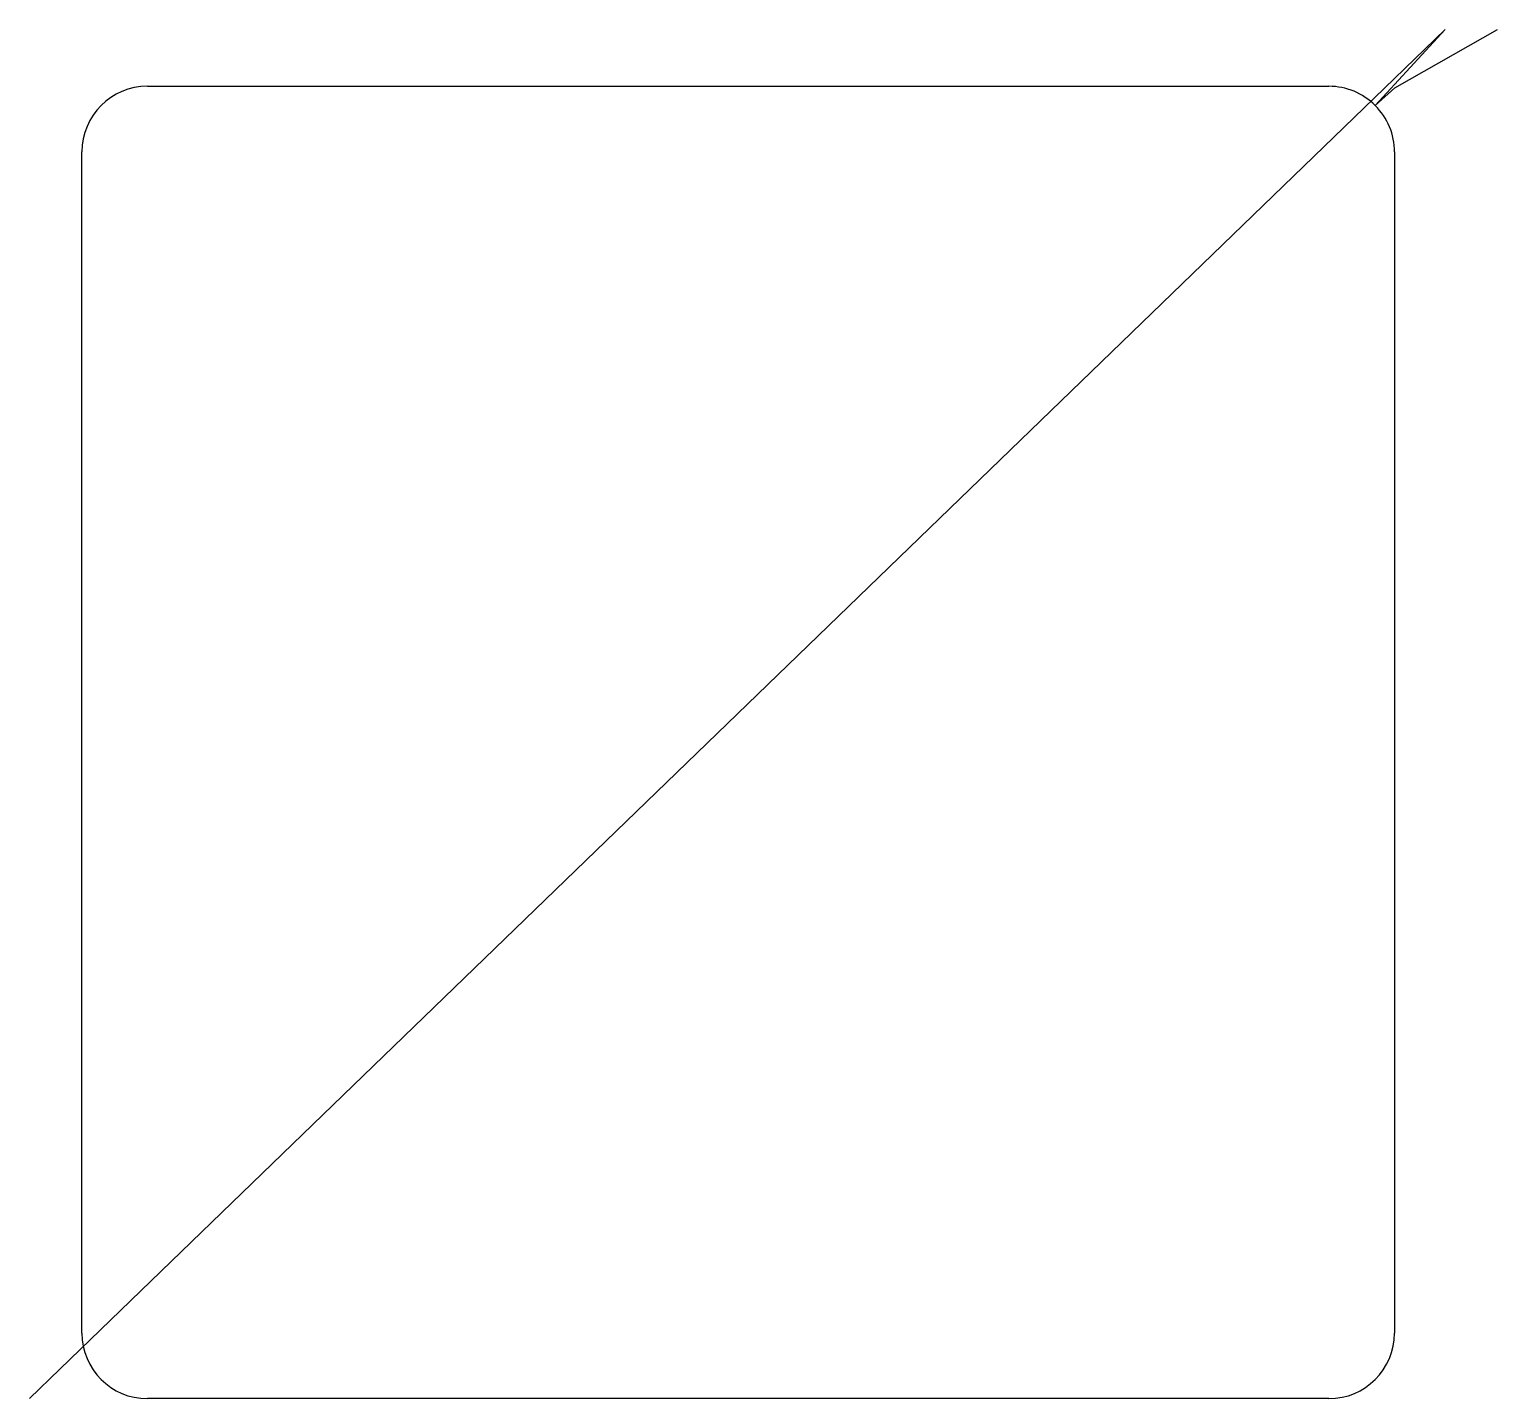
# Model space of a CAD drawing. Header units: inches. Extents: x 0.9 to 3.7, y 1 to 3.61.
import ezdxf

# ---------------------------------------------------------------- set-up
doc = ezdxf.new("R2010")
doc.units = ezdxf.units.IN
doc.layers.get('0').update_dxf_attribs({"linetype": 'CONTINUOUS'})
doc.layers.add('3', color=7, linetype='CONTINUOUS')
doc.layers.add('9', color=7, linetype='CONTINUOUS')

msp = doc.modelspace()

# ---------------------------------------------------------------- linework, layer by layer
at = {"color": 0, "linetype": 'CONTINUOUS'}
for p, q in [((0.9, 1), (3.5964, 3.6085)), ((3.5003, 3.4972), (3.6964, 3.6085))]:
    msp.add_line(p, q, dxfattribs=at)
at = {"layer": '3', "color": 3, "linetype": 'CONTINUOUS'}
for p, q in [((1.125, 3.5), (3.375, 3.5)), ((1, 1.125), (1, 3.375)), ((3.5, 3.375), (3.5, 1.125)), ((3.375, 1), (1.125, 1))]:
    msp.add_line(p, q, dxfattribs=at)
for centre, start, end in [((1.125, 3.375), 90, 180), ((3.375, 3.375), 45, 90), ((3.375, 3.375), 0, 45), ((1.125, 1.125), 180, 270), ((3.375, 1.125), 270, 0)]:
    msp.add_arc(centre, 0.125, start, end, dxfattribs=at)
at = {"layer": '9', "color": 9, "linetype": 'CONTINUOUS'}
for p, q in [((3.5964, 3.6085), (3.4634, 3.4634)), ((3.4634, 3.4634), (3.5003, 3.4972))]:
    msp.add_line(p, q, dxfattribs=at)

doc.saveas('drawing.dxf')
